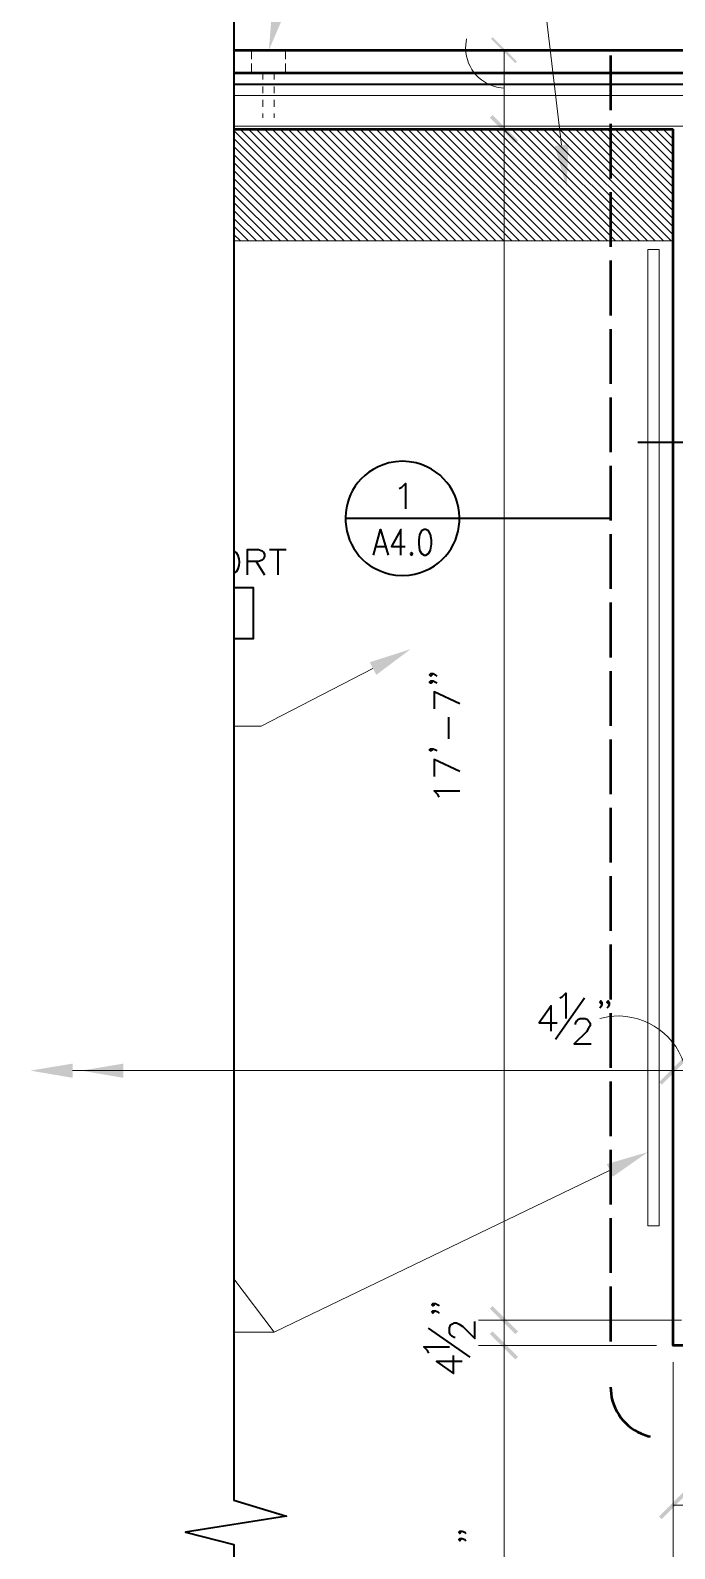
# Model space of a CAD drawing. Header units: inches. Extents: x 5 to 516, y -193 to 129.
# Drawn here: x 190.21 to 199.72, y 61.36 to 83.78 of the extents above; entities that cross this region are included whole.
import ezdxf

# ---------------------------------------------------------------- set-up
doc = ezdxf.new("R2010")
doc.units = ezdxf.units.IN
doc.header["$MEASUREMENT"] = 0
doc.linetypes.add('PDF_IMPORT', pattern=[1, 0.8, -0.2])
doc.layers.add('PDF2_Geometry', color=7, linetype='Continuous')
doc.layers.add('PDF2_Solid Fills', color=7, linetype='Continuous')

msp = doc.modelspace()

# ---------------------------------------------------------------- hatches: boundary and pattern name
at = {"layer": 'PDF2_Solid Fills', "transparency": 33554559}
for points in [[(199.9086802, 68.5834155), (199.8686786, 68.6234171), (199.4920135, 68.2467523), (199.5320135, 68.2100856), (199.5320272, 68.2100989), (199.5320135, 68.2100821)], [(197.3686749, 64.5267474), (197.40868, 64.5667525), (197.0320133, 64.9400859), (196.9920117, 64.9000843), (196.9920287, 64.9000707), (196.9920619, 64.9000378), (196.9920082, 64.9000807)], [(197.0086773, 64.5267474), (197.3686749, 64.1667484), (197.3920082, 64.1934151), (197.035344, 64.5500807)]]:
    msp.add_hatch(color=256, dxfattribs=at).paths.add_polyline_path(points)

# ---------------------------------------------------------------- linework, layer by layer
at = {"layer": 'PDF2_Geometry', "lineweight": 35}
for points in [[(193.2086811, 94.1567546), (193.2086811, 62.0734187), (193.9886811, 61.8367515), (192.4953477, 61.6034175), (193.2086811, 61.4200848), (193.2086811, 29.0534169)], [(193.2120109, 82.9834207), (221.992012, 82.9834207)], [(199.1786794, 77.6967517), (200.8486795, 77.6967517)], [(195.9020081, 77.3900864), (195.8020081, 77.406753), (195.7020081, 77.4134197), (195.5986747, 77.406753), (195.4986747, 77.3900864)], [(195.6553433, 77.0134156), (195.69201, 77.0334156), (195.7453433, 77.0867489), (195.7453433, 76.7100822)], [(196.5453445, 76.5700833), (194.8586776, 76.5700833)], [(198.7753455, 76.5700833), (196.5453453, 76.5700833)], [(195.2720086, 76.0300849), (195.3786753, 76.4067516), (195.4886753, 76.0300849)], [(195.6753425, 76.0300865), (195.6753425, 76.4067532), (195.5420092, 76.1567532), (195.7420092, 76.1567532)], [(193.2153442, 76.0934193), (193.2120109, 76.0967526)], [(193.4120095, 75.7367499), (193.4120095, 76.1134166), (193.5753429, 76.1134166), (193.6286762, 76.0934166), (193.6453429, 76.0767499), (193.6620096, 76.0400833), (193.6620096, 76.0067499), (193.6453429, 75.9700833), (193.6286762, 75.9534166), (193.5753429, 75.9334166), (193.4120095, 75.9334166)], [(193.7353467, 76.1134182), (193.9853467, 76.1134182)], [(193.8586784, 76.1134182), (193.8586784, 75.7367515)], [(195.3120138, 76.1567532), (195.4453471, 76.1567532)], [(193.5386778, 75.9334188), (193.6620112, 75.7367521)], [(193.2120109, 75.7534193), (193.2153442, 75.7567526)], [(195.5986747, 75.7334196), (195.7020081, 75.7267528), (195.8020081, 75.7334196)], [(193.2120109, 74.7967474), (193.5020109, 74.7967474), (193.5020109, 75.5467474), (193.2120109, 75.5467474)], [(196.1186748, 74.2800848), (196.1386748, 74.2600847), (196.1186748, 74.2434181), (196.1020081, 74.2600847), (196.1186748, 74.2800848), (196.1553415, 74.2800848), (196.1920081, 74.2600847), (196.2086748, 74.2434181)], [(196.1186748, 74.1700858), (196.1386748, 74.1534192), (196.1186748, 74.1367525), (196.1020081, 74.1534192), (196.1186748, 74.1700858), (196.1553415, 74.1700858), (196.1920081, 74.1534192), (196.2086748, 74.1367525)], [(196.5486743, 73.8334159), (196.1720076, 74.0100826), (196.1720076, 73.7600825)], [(196.3886808, 73.3134167), (196.3886808, 73.63675)], [(196.1186748, 73.1700857), (196.1386748, 73.1534191), (196.1186748, 73.1367524), (196.1020081, 73.1534191), (196.1186748, 73.1700857), (196.1553415, 73.1700857), (196.1920081, 73.1534191), (196.2086748, 73.1367524)], [(196.5486743, 72.8334158), (196.1720076, 73.0100825), (196.1720076, 72.7600825)], [(196.2453431, 72.4567543), (196.2253431, 72.4934209), (196.1720098, 72.5467543), (196.5486765, 72.5467543)], [(198.0253454, 69.490086), (198.0620121, 69.5067527), (198.1153454, 69.560086), (198.1153454, 69.1867526)], [(197.8986771, 69.0000873), (197.8986771, 69.3734207), (197.7220104, 69.1234207), (197.9886771, 69.1234207)], [(197.9620113, 68.8800802), (198.3920113, 69.4934136)], [(198.6486772, 69.4267518), (198.6320105, 69.4100852), (198.6153438, 69.4267518), (198.6320105, 69.4467518), (198.6486772, 69.4267518), (198.6486772, 69.3934185), (198.6320105, 69.3567518), (198.6153438, 69.3367518)], [(198.7553463, 69.4267518), (198.7386796, 69.4100852), (198.7220129, 69.4267518), (198.7386796, 69.4467518), (198.7553463, 69.4267518), (198.7553463, 69.3934185), (198.7386796, 69.3567518), (198.7220129, 69.3367518)], [(198.2553462, 69.0967483), (198.2553462, 69.1167483), (198.2753462, 69.1500816), (198.2920129, 69.1700816), (198.3286796, 69.1867483), (198.3986796, 69.1867483), (198.4353463, 69.1700816), (198.4520129, 69.1500816), (198.4720129, 69.1167483), (198.4720129, 69.0800816), (198.4520129, 69.043415), (198.4186796, 68.9900816), (198.2386796, 68.8100816), (198.4886796, 68.8100816)], [(196.1520136, 64.9767461), (196.1720136, 64.9600794), (196.1520136, 64.9434127), (196.1353469, 64.9600794), (196.1520136, 64.9767461), (196.1886802, 64.9767461), (196.2253469, 64.9600794), (196.2420136, 64.9434127)], [(196.1520136, 64.8700837), (196.1720136, 64.8534171), (196.1520136, 64.8367504), (196.1353469, 64.8534171), (196.1520136, 64.8700837), (196.1886802, 64.8700837), (196.2253469, 64.8534171), (196.2420136, 64.8367504)], [(196.7020082, 64.1834178), (196.0886748, 64.6134179)], [(196.4820103, 64.476746), (196.4653437, 64.476746), (196.428677, 64.496746), (196.4120103, 64.5134127), (196.3953436, 64.5500794), (196.3953436, 64.6200794), (196.4120103, 64.656746), (196.428677, 64.6734127), (196.4653437, 64.6934127), (196.5020103, 64.6934127), (196.538677, 64.6734127), (196.5920103, 64.6400794), (196.768677, 64.4600794), (196.768677, 64.7100794)], [(196.0920092, 64.246752), (196.0720092, 64.2834186), (196.0186759, 64.336752), (196.3953426, 64.336752)], [(196.5820114, 64.1200837), (196.2053447, 64.1200837), (196.4553447, 63.943417), (196.4553447, 64.2100837)], [(196.5486743, 61.6167469), (196.5653409, 61.6000802), (196.5486743, 61.5800802), (196.5320076, 61.6000802), (196.5486743, 61.6167469), (196.585341, 61.6167469), (196.6220076, 61.6000802), (196.6386743, 61.5800802)], [(196.5486743, 61.5100845), (196.5653409, 61.4934179), (196.5486743, 61.4734179), (196.5320076, 61.4934179), (196.5486743, 61.5100845), (196.585341, 61.5100845), (196.6220076, 61.4934179), (196.6386743, 61.4734179)]]:
    msp.add_lwpolyline(points, dxfattribs=at)
at = {"layer": 'PDF2_Geometry', "lineweight": 15}
for points in [[(198.052011, 82.0800867), (197.5020109, 86.6967537), (198.462011, 86.6967537)], [(196.648677, 83.6500874), (196.6353437, 83.5634207)], [(193.4720139, 83.4834207), (193.4720139, 83.3500874)], [(193.9720139, 83.4834207), (193.9720139, 83.3500874)], [(197.2020082, 83.4834207), (197.2020082, 83.1100874)], [(193.4720139, 83.2867519), (193.4720139, 83.1534185)], [(193.9720139, 83.2867519), (193.9720139, 83.1534185)], [(197.2020082, 82.6934155), (197.2020082, 83.1100822)], [(197.1153437, 82.9334207), (197.2020104, 82.9234207)], [(197.2020082, 64.7334192), (197.2020082, 82.316754), (197.2020082, 82.6934207)], [(193.2120109, 82.316754), (199.7020114, 82.316754), (199.7020114, 80.6667538), (193.2120109, 80.6667538)], [(197.4520082, 82.316754), (197.5753416, 82.316754)], [(195.2653422, 74.3534151), (193.615342, 73.503415), (193.2120088, 73.503415)], [(198.7353476, 69.2100822), (198.6186809, 69.1867488)], [(199.7020084, 68.6667488), (199.7020084, 68.7900821)], [(190.828676, 68.4167488), (193.2086762, 68.4167488)], [(191.5786761, 68.4167488), (192.9586762, 68.4167488)], [(193.2120109, 68.4167488), (199.7020114, 68.4167488)], [(199.7020084, 68.4167488), (200.0753418, 68.4167488)], [(199.7020084, 68.1667488), (199.7020084, 68.0400821)], [(198.7620127, 66.9434142), (193.8053456, 64.5534141), (193.2120121, 64.5534141)], [(193.2120109, 65.3400816), (193.8053443, 64.5534149), (193.2120109, 64.5534149)], [(197.2020082, 63.983414), (197.2020082, 64.3600807), (197.2020082, 64.7334141)], [(196.9520082, 64.3600807), (199.4520084, 64.3600807), (196.8253416, 64.3600807)], [(197.2020082, 63.9834192), (197.2020082, 57.356752)], [(199.7020084, 61.6267471), (199.7020084, 64.1100807), (199.7020084, 59.6067471)], [(199.7020084, 62.0000816), (202.7820086, 62.0000816)]]:
    msp.add_lwpolyline(points, dxfattribs=at)
at = {"layer": 'PDF2_Geometry', "lineweight": 50}
for points in [[(193.2120109, 83.4834207), (221.992012, 83.4834207), (221.992012, 82.816754)], [(193.2120109, 83.1500874), (221.992012, 83.1500874)], [(193.2120109, 82.316754), (199.7020114, 82.316754)], [(217.1586816, 64.3600807), (199.7020135, 64.3600807), (199.7020135, 82.3167489)]]:
    msp.add_lwpolyline(points, dxfattribs=at)
at = {"layer": 'PDF2_Geometry', "linetype": 'PDF_IMPORT', "lineweight": 50, "ltscale": 1.01}
msp.add_lwpolyline([(198.7753455, 83.4067538), (198.7753455, 64.2434184)], dxfattribs=at)
at = {"layer": 'PDF2_Geometry', "linetype": 'PDF_IMPORT', "lineweight": 15, "ltscale": 0.126667}
msp.add_lwpolyline([(193.4720139, 83.1534172), (193.9720123, 83.1534172)], dxfattribs=at)
at = {"layer": 'PDF2_Geometry', "linetype": 'PDF_IMPORT', "lineweight": 15, "ltscale": 0.123333}
for points in [[(193.6386806, 83.1500874), (193.6386806, 82.4834193)], [(193.8053472, 83.1500874), (193.8053472, 82.4834193)]]:
    msp.add_lwpolyline(points, dxfattribs=at)
at = {"layer": 'PDF2_Geometry', "lineweight": 9}
for points in [[(193.2120109, 82.3600821), (221.992012, 82.3600821), (221.992012, 82.8167488)], [(221.9920153, 82.816754), (193.2120143, 82.816754)]]:
    msp.add_lwpolyline(points, dxfattribs=at)
at = {"layer": 'PDF2_Geometry', "color": 253, "lineweight": 15, "true_color": 0x9a9a9a}
for points in [[(193.2120109, 82.296748), (194.842011, 80.6667479)], [(193.3053472, 82.316754), (194.9586807, 80.6667538)], [(193.4253423, 82.316754), (195.0753425, 80.6667538)], [(193.5420144, 82.316754), (195.1953479, 80.6667538)], [(193.6620096, 82.316754), (195.3120097, 80.6667538)], [(193.7786817, 82.316754), (195.4286818, 80.6667538)], [(193.895347, 82.316754), (195.5486804, 80.6667538)], [(194.0153421, 82.316754), (195.6653423, 80.6667538)], [(194.1320074, 82.316754), (195.7820076, 80.6667538)], [(194.2486795, 82.316754), (195.902013, 80.6667538)], [(194.3686746, 82.316754), (196.0186748, 80.6667538)], [(194.4853468, 82.316754), (196.1353469, 80.6667538)], [(194.6020121, 82.316754), (196.2553455, 80.6667538)], [(194.722014, 82.316754), (196.3720142, 80.6667538)], [(194.8386793, 82.316754), (196.4920128, 80.6667538)], [(194.9553446, 82.316754), (196.6086781, 80.6667538)], [(195.0753465, 82.316754), (196.7253467, 80.6667538)], [(195.1920118, 82.316754), (196.8453453, 80.6667538)], [(195.3120138, 82.316754), (196.9620139, 80.6667538)], [(195.4286791, 82.316754), (197.0786793, 80.6667538)], [(195.5453444, 82.316754), (197.1986779, 80.6667538)], [(195.6653463, 82.316754), (197.3153465, 80.6667538)], [(195.7820116, 82.316754), (197.4320118, 80.6667538)], [(195.8986769, 82.316754), (197.5520104, 80.6667538)], [(196.0186789, 82.316754), (197.668679, 80.6667538)], [(196.1353442, 82.316754), (197.7853444, 80.6667538)], [(196.2520095, 82.316754), (197.905343, 80.6667538)], [(196.3720114, 82.316754), (198.0220116, 80.6667538)], [(196.4886767, 82.316754), (198.1386769, 80.6667538)], [(196.605342, 82.316754), (198.2586755, 80.6667538)], [(196.7253439, 82.316754), (198.3753441, 80.6667538)], [(196.8420093, 82.316754), (198.4953427, 80.6667538)], [(196.9620112, 82.316754), (198.6120114, 80.6667538)], [(197.0786765, 82.316754), (198.7286767, 80.6667538)], [(197.1953486, 82.316754), (198.8486821, 80.6667538)], [(197.3153437, 82.316754), (198.9653439, 80.6667538)], [(197.432009, 82.316754), (199.0820092, 80.6667538)], [(197.5486744, 82.316754), (199.2020078, 80.6667538)], [(197.6686763, 82.316754), (199.3186765, 80.6667538)], [(197.7853416, 82.316754), (199.4353418, 80.6667538)], [(197.9020137, 82.316754), (199.5553472, 80.6667538)], [(198.0220088, 82.316754), (199.672009, 80.6667538)], [(198.1386809, 82.316754), (199.7020143, 80.7567538)], [(198.2553462, 82.316754), (199.7020131, 80.8734205)], [(198.3753481, 82.316754), (199.7020149, 80.9934205)], [(198.4920135, 82.316754), (199.7020136, 81.1100873)], [(198.6120154, 82.316754), (199.7020155, 81.2267538)], [(198.7286807, 82.316754), (199.7020141, 81.3467539)], [(198.845346, 82.316754), (199.7020127, 81.4634206)], [(198.9653411, 82.316754), (199.7020079, 81.5800872)], [(199.0820132, 82.316754), (199.7020133, 81.7000872)], [(199.1986786, 82.316754), (199.7020119, 81.8167539)], [(199.3186805, 82.316754), (199.7020138, 81.9367539)], [(199.4353458, 82.316754), (199.7020125, 82.0534206)], [(199.5520111, 82.316754), (199.7020111, 82.1700873)], [(199.672013, 82.316754), (199.702013, 82.2900873)], [(193.2120109, 82.1800827), (194.722011, 80.6667492)], [(193.2120109, 82.0600808), (194.6053443, 80.6667473)], [(193.2120109, 81.9434154), (194.4853443, 80.6667487)], [(193.2120109, 81.8267501), (194.3686776, 80.6667501)], [(193.2120109, 81.706755), (194.2520109, 80.666755)], [(193.2120109, 81.5900829), (194.1320109, 80.6667494)], [(193.2120109, 81.4734176), (194.0153443, 80.6667508)], [(193.2120109, 81.3534157), (193.8986776, 80.6667489)], [(193.2120109, 81.2367503), (193.7786776, 80.6667503)], [(193.2120109, 81.1167484), (193.6620109, 80.6667484)], [(193.2120109, 81.0000831), (193.5453442, 80.6667498)], [(193.2120109, 80.8834178), (193.4253442, 80.6667511)], [(193.2120109, 80.7634159), (193.3086775, 80.6667492)]]:
    msp.add_lwpolyline(points, dxfattribs=at)
at = {"layer": 'PDF2_Geometry', "lineweight": 15}
for points in [[(199.3253469, 66.1234204), (199.3253469, 80.5400882), (199.4920135, 80.5400882), (199.4920135, 66.1234204)], [(196.8253467, 64.7334192), (199.8253469, 64.7334192)]]:
    msp.add_lwpolyline(points, close=True, dxfattribs=at)
at = {"layer": 'PDF2_Geometry', "lineweight": 35}
for points in [[(196.0220087, 76.4067532), (195.9820087, 76.3867532), (195.955342, 76.3334199), (195.9420087, 76.2467532), (195.9420087, 76.1900865), (195.955342, 76.1034199), (195.9820087, 76.0500865), (196.0220087, 76.0300865), (196.0486753, 76.0300865), (196.0886753, 76.0500865), (196.115342, 76.1034199), (196.1286753, 76.1900865), (196.1286753, 76.2467532), (196.115342, 76.3334199), (196.0886753, 76.3867532), (196.0486753, 76.4067532)], [(195.8353428, 76.0667535), (195.8220095, 76.0500868), (195.8353428, 76.0300868), (195.8486761, 76.0500868)]]:
    msp.add_lwpolyline(points, close=True, dxfattribs=at)
at = {"layer": 'PDF2_Geometry', "lineweight": 50}
msp.add_lwpolyline([(198.7753455, 63.7434153), (198.7820121, 63.6467487, 0.3036976707), (199.3320122, 63.020082), (199.3586788, 63.0134153)], format="xyb", dxfattribs=at)
at = {"layer": 'PDF2_Geometry', "lineweight": 15}
for points in [[(196.6353437, 83.5634207), (196.6170103, 83.2596985), (196.8149548, 82.9933651), (197.1153437, 82.9334207)], [(199.8553477, 68.5300821), (199.7064588, 68.9906377), (199.2122366, 69.2921933), (198.7353476, 69.2100822)]]:
    msp.add_open_spline(points, degree=3, dxfattribs=at)
at = {"layer": 'PDF2_Geometry', "lineweight": 35}
for points in [[(195.4986747, 77.3900864), (194.5943969, 77.1393086), (194.6703969, 75.8699195), (195.5986747, 75.7334196)], [(195.8020081, 75.7334196), (196.7336748, 75.866364), (196.8106193, 77.1433641), (195.9020081, 77.3900864)], [(193.2153442, 75.7567526), (193.3179553, 75.8218082), (193.3179553, 76.0283638), (193.2153442, 76.0934193)]]:
    msp.add_open_spline(points, degree=3, dxfattribs=at)
at = {"layer": 'PDF2_Solid Fills', "lineweight": 35, "transparency": 33554559}
for points in [[(193.9786803, 84.0667541), (193.7286803, 83.4834207), (193.7786803, 84.1167541)], [(197.3686749, 83.2934183), (197.3920082, 83.3167516), (197.0086749, 83.650085)], [(197.3920107, 83.316754), (197.0086773, 83.6500874), (197.035344, 83.6767541)], [(197.40868, 82.1500873), (196.9920133, 82.486754), (197.0320133, 82.526754)], [(197.0353415, 82.5100862), (197.0086749, 82.4834196), (197.3920082, 82.1534195)], [(197.3686749, 82.1100821), (197.4086749, 82.1500821), (196.9920082, 82.4867488)], [(197.0086759, 82.4834206), (197.3920093, 82.1534206), (197.368676, 82.1267539)], [(197.9486785, 82.0700837), (198.1253451, 81.4600837), (198.1553451, 82.0934171)], [(195.2186774, 74.4467514), (195.8220108, 74.6400848), (195.3153441, 74.2600847)], [(199.8686751, 68.6234206), (199.5320084, 68.2100872), (199.4920084, 68.2467539)], [(190.828676, 68.3100797), (190.2053426, 68.4167463), (190.828676, 68.5200797)], [(191.5786761, 68.3100797), (190.9553427, 68.4167463), (191.5786761, 68.5200797)], [(198.7186777, 67.0367506), (199.3253444, 67.2134172), (198.8086777, 66.8500839)], [(197.0320117, 64.5667525), (196.9920117, 64.5267525), (197.4086784, 64.1900858)], [(196.9920133, 64.5267474), (197.40868, 64.1900807), (197.36868, 64.1500807)], [(199.8686751, 62.2100832), (199.5320084, 61.7934165), (199.4920084, 61.8334165)], [(199.9086802, 62.1700849), (199.8686802, 62.2100849), (199.5320135, 61.7934182)]]:
    msp.add_solid(points, dxfattribs=at)

doc.saveas('drawing.dxf')
